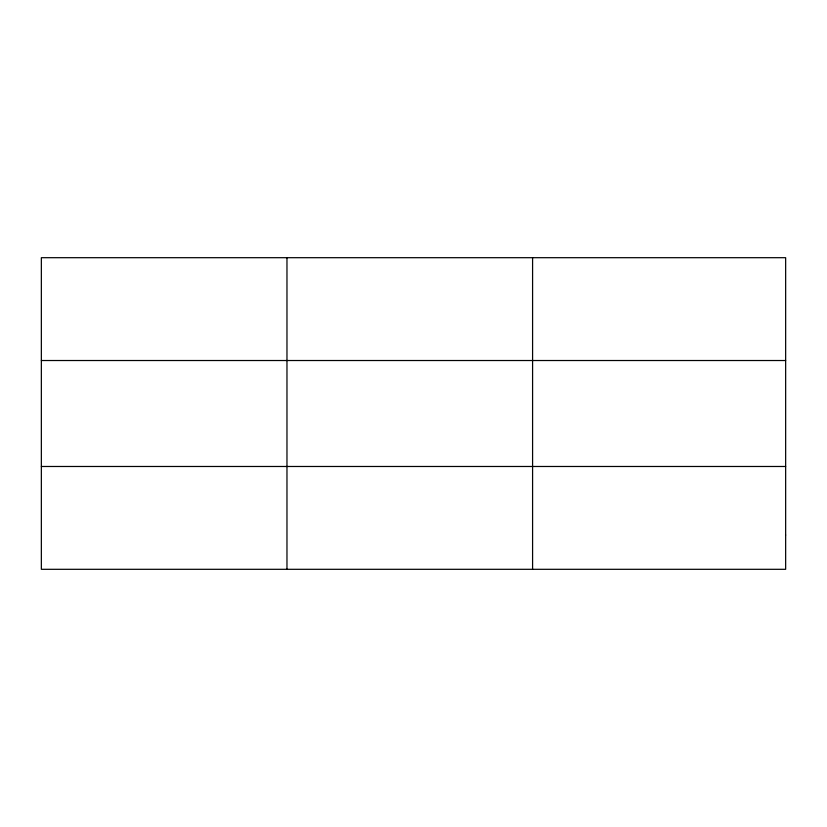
<?xml version="1.0" encoding="UTF-8"?>
<svg xmlns="http://www.w3.org/2000/svg" width="827" height="827" viewBox="0 0 827 827"><rect width="100%" height="100%" fill="white"/><g stroke="black" fill="none" stroke-linecap="round" stroke-linejoin="round"><path stroke-width="1.24" d="M286.969 569.307L286.969 257.693M532.588 569.307L532.588 257.693M41.35 360.52L785.65 360.52M41.35 466.48L785.65 466.48M785.65 535.038L785.65 569.307L41.35 569.307L41.35 257.693L785.65 257.693L785.65 535.038"/></g></svg>
